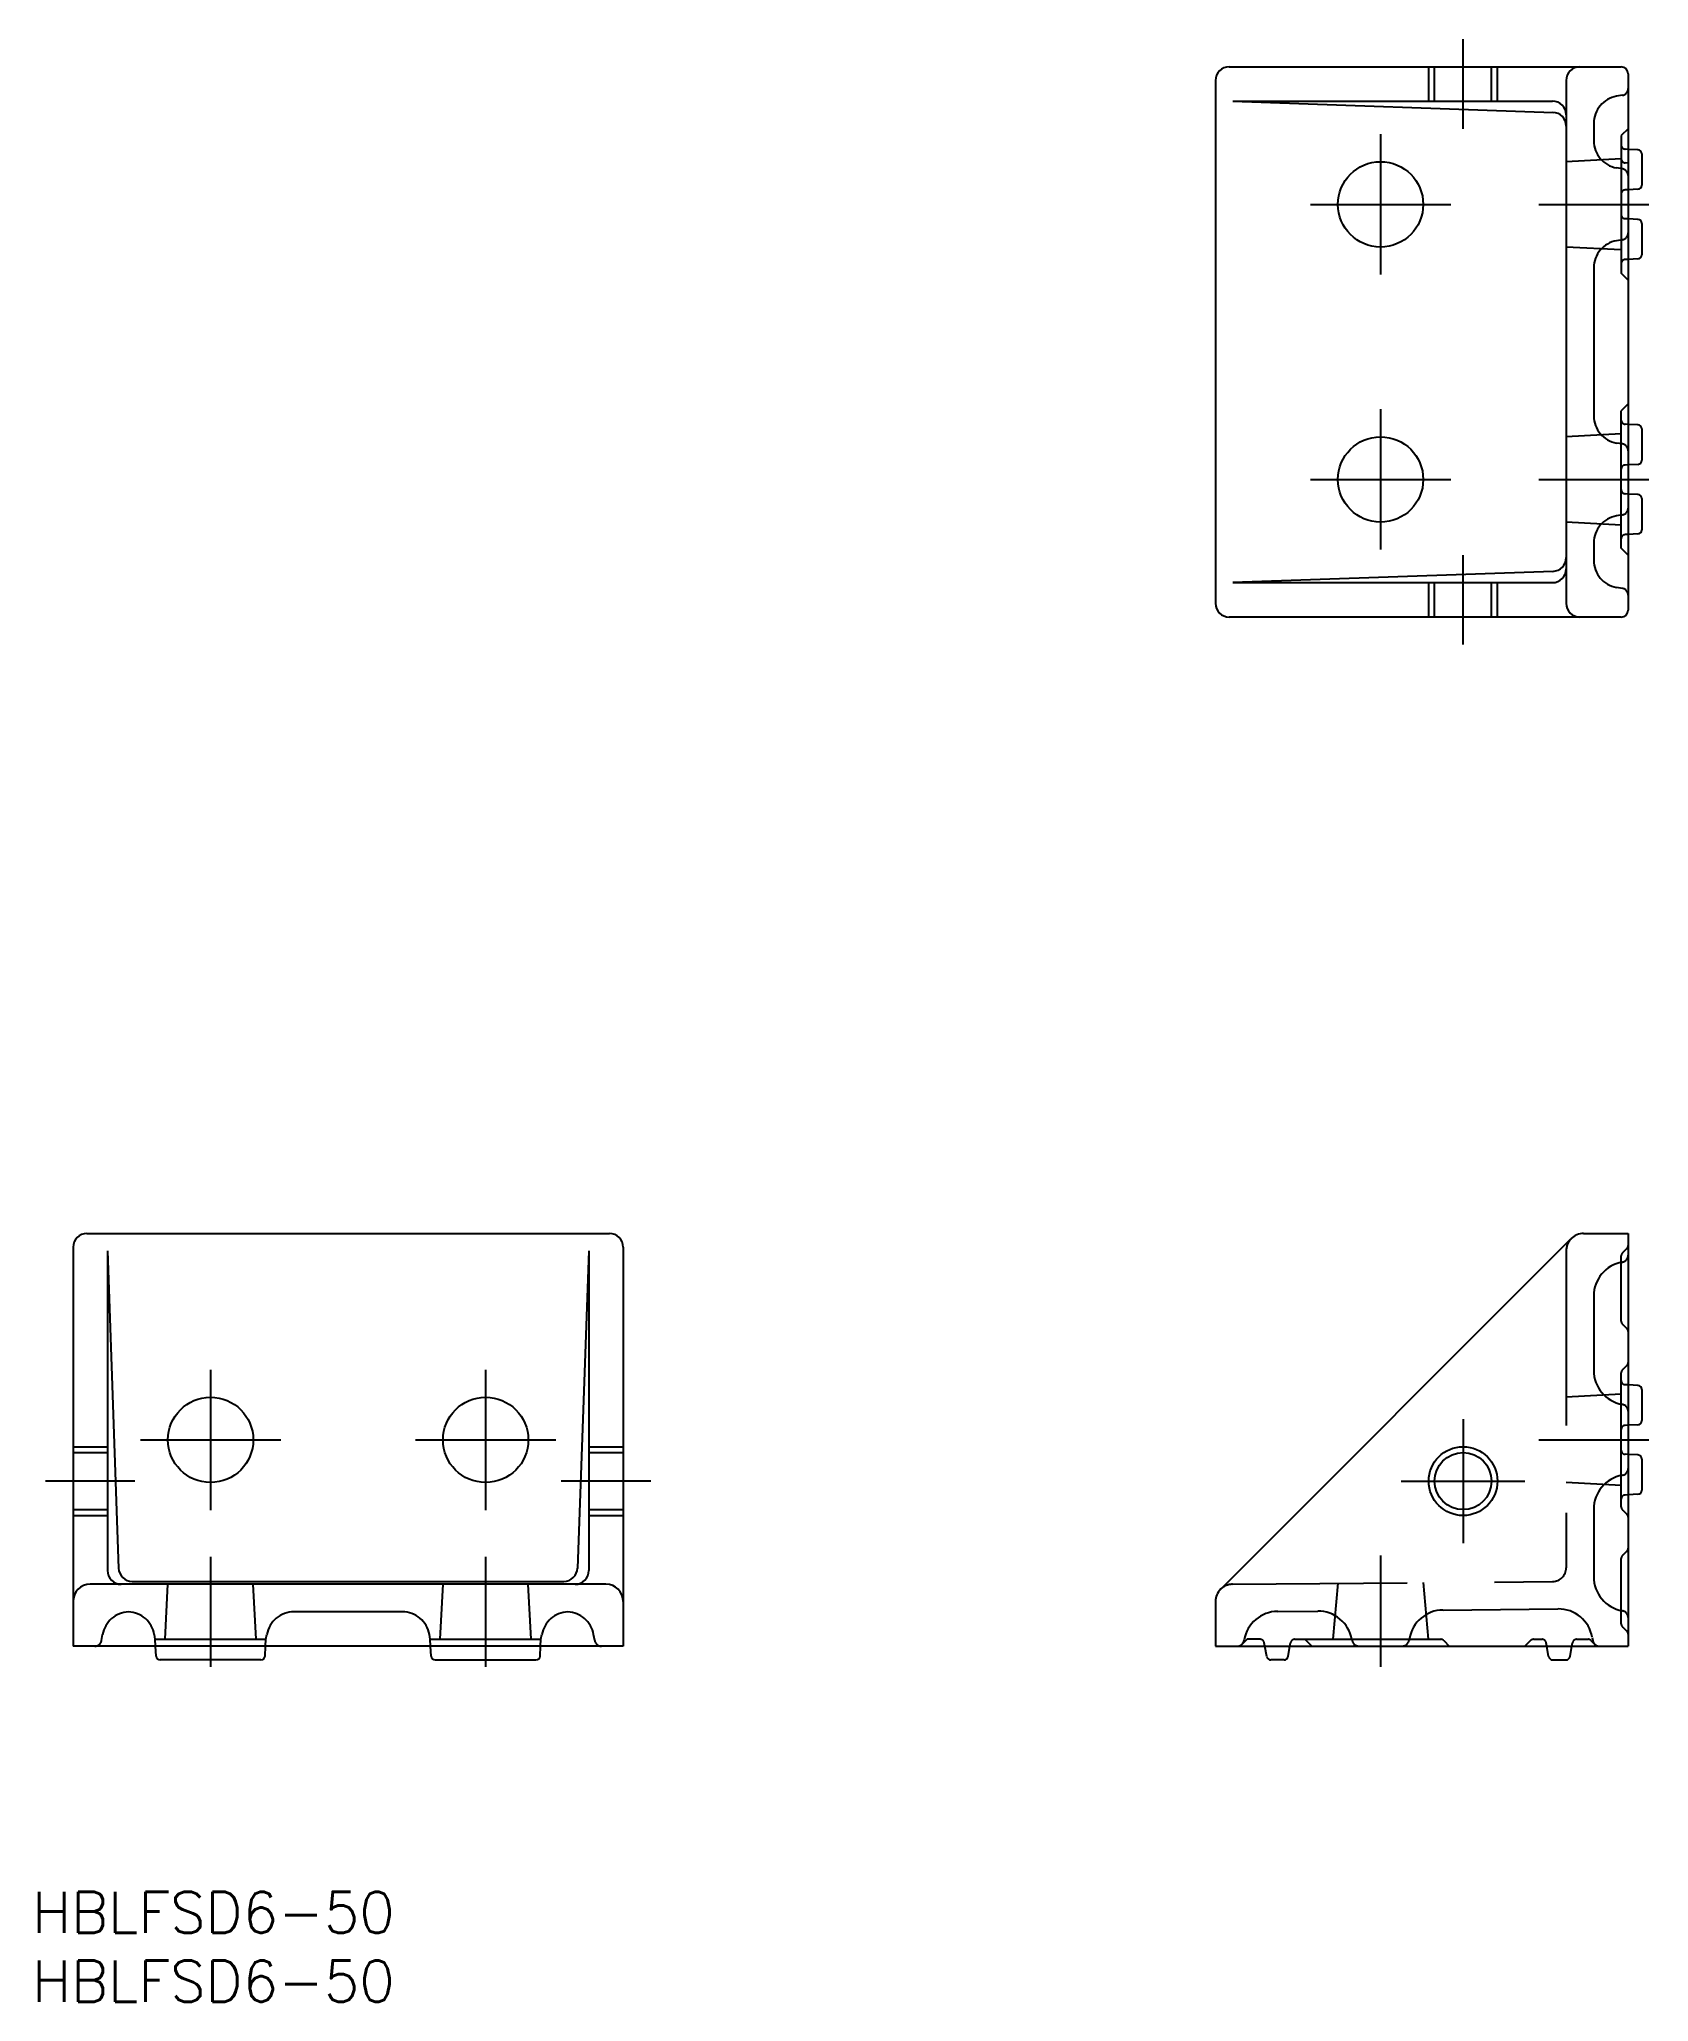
# Model space of a CAD drawing. Extents: x -116 to 2, y -26 to 117.
import ezdxf

# ---------------------------------------------------------------- set-up
doc = ezdxf.new("R2010")
doc.units = 0
doc.linetypes.add('CENTER', pattern=[50.8, 31.75, -6.35, 6.35, -6.35])
doc.linetypes.add('DASHED', pattern=[19.05, 12.7, -6.35])
doc.layers.get('0').update_dxf_attribs({"linetype": 'CONTINUOUS'})
doc.layers.add('CENTER', color=1, linetype='CONTINUOUS')
doc.styles.get("Standard").update_dxf_attribs({"font": 'txt.shx', "height": 3, "bigfont": 'bigfont.shx'})

# ---------------------------------------------------------------- blocks, each defined once
blk = doc.blocks.new('*U2')
at = {"color": 7, "linetype": 'CONTINUOUS'}
blk.add_text('HBLFSD6-50', height=3, dxfattribs=at).set_placement((-116.04, -20.85))
blk = doc.blocks.new('*U3')
at = {"color": 7, "linetype": 'CONTINUOUS'}
blk.add_text('HBLFSD6-50', height=3, dxfattribs=at).set_placement((-116.04, -25.85))

msp = doc.modelspace()

# ---------------------------------------------------------------- linework, layer by layer
at = {"color": 7, "linetype": 'CONTINUOUS'}
for p, q in [((-29, 114.82), (-0.5, 114.82)), ((0, 114.32), (0, 75.32)), ((-30, 113.82), (-30, 75.82)), ((-4.5, 113.82), (-4.5, 75.82)), ((-28.75, 112.32), (-5.46, 111.51)), ((-28.75, 112.32), (-5.5, 112.32)), ((0.72, 108.79), (0, 108.82)), ((1, 108.49), (1, 106.22)), ((0.72, 105.92), (0, 105.88)), ((0.72, 103.73), (0, 103.76)), ((1, 103.43), (1, 101.16)), ((0.72, 100.86), (0, 100.82)), ((0.72, 88.79), (0, 88.82)), ((1, 88.49), (1, 86.22)), ((0.72, 85.92), (0, 85.88)), ((0.72, 83.73), (0, 83.76)), ((1, 83.43), (1, 81.16)), ((0.72, 80.86), (0, 80.82)), ((-5.46, 78.14), (-28.75, 77.32)), ((-28.75, 77.32), (-5.5, 77.32)), ((-0.5, 74.82), (-29, 74.82)), ((-112.07, 30), (-74.07, 30)), ((-3.25, 30), (0, 30)), ((0, 30), (0, 0)), ((-113.07, 29), (-113.07, 0)), ((-110.57, 28.75), (-110.57, 5.5)), ((-110.57, 28.75), (-109.76, 5.65)), ((-75.57, 28.75), (-76.39, 5.65)), ((-75.57, 28.75), (-75.57, 5.5)), ((-73.07, 29), (-73.07, 0)), ((-29.63, 4.13), (-4.13, 29.63)), ((0.72, 18.96), (0, 19)), ((1, 18.66), (1, 16.4)), ((0.72, 16.1), (0, 16.06)), ((0.72, 13.9), (0, 13.94)), ((1, 13.6), (1, 11.34)), ((0.72, 11.04), (0, 11)), ((-74.32, 4.5), (-111.82, 4.5)), ((-108.76, 4.71), (-77.39, 4.71)), ((-30, 3.25), (-30, 0)), ((-73.07, 0), (-113.07, 0)), ((-107.03, -0.72), (-107.07, 0)), ((-99.11, -0.72), (-99.07, 0)), ((-87.03, -0.72), (-87.07, 0)), ((-79.11, -0.72), (-79.07, 0)), ((-30, 0), (0, 0)), ((-26.28, -0.75), (-26.41, 0)), ((-24.72, -0.75), (-24.59, 0)), ((-5.78, -0.75), (-5.91, 0)), ((-4.22, -0.75), (-4.09, 0)), ((-99.41, -1), (-106.73, -1)), ((-86.73, -1), (-79.41, -1)), ((-25.02, -1), (-25.98, -1)), ((-5.48, -1), (-4.52, -1))]:
    msp.add_line(p, q, dxfattribs=at)
at = {"color": 3, "linetype": 'DASHED'}
for p, q in [((-14.5, 112.32), (-14.5, 114.82)), ((-14.07, 112.32), (-14.07, 114.82)), ((-9.93, 112.32), (-9.93, 114.82)), ((-9.5, 112.32), (-9.5, 114.82)), ((-0.41, 112.75), (-0.85, 112.68)), ((-2.5, 110.71), (-2.5, 109.44)), ((0, 110.32), (-0.5, 109.82)), ((-0.5, 109.82), (-0.5, 99.82)), ((0, 108.82), (-0.22, 108.84)), ((-0.5, 108.13), (-4.5, 107.92)), ((-0.41, 107.4), (-0.85, 107.47)), ((0, 107.82), (-0.22, 107.84)), ((0, 105.88), (-0.22, 105.87)), ((0, 103.76), (-0.22, 103.78)), ((-0.5, 101.51), (-4.5, 101.72)), ((-0.41, 102.25), (-0.85, 102.18)), ((-2.5, 100.21), (-2.5, 89.44)), ((0, 100.82), (-0.22, 100.81)), ((0, 99.32), (-0.5, 99.82)), ((0, 90.32), (-0.5, 89.82)), ((-0.5, 79.82), (-0.5, 89.82)), ((0, 88.82), (-0.22, 88.84)), ((-0.5, 88.13), (-4.5, 87.92)), ((-0.41, 87.4), (-0.85, 87.47)), ((0, 85.88), (-0.22, 85.87)), ((0, 83.76), (-0.22, 83.78)), ((-0.5, 81.51), (-4.5, 81.72)), ((-0.41, 82.25), (-0.85, 82.18)), ((-2.5, 80.21), (-2.5, 78.94)), ((0, 80.82), (-0.22, 80.81)), ((0, 79.32), (-0.5, 79.82)), ((-14.5, 74.82), (-14.5, 77.32)), ((-14.07, 74.82), (-14.07, 77.32)), ((-9.93, 74.82), (-9.93, 77.32)), ((-9.5, 74.82), (-9.5, 77.32)), ((-0.41, 76.9), (-0.85, 76.97)), ((-4.5, 28.75), (-4.5, 5.7)), ((-0.09, 28.91), (-0.41, 28.59)), ((-0.5, 23.62), (-0.5, 28.38)), ((-0.43, 27.92), (-0.41, 27.93)), ((-2.5, 25.46), (-2.5, 20.04)), ((-0.41, 23.41), (-0.09, 23.09)), ((-0.09, 20.41), (-0.41, 20.09)), ((-0.5, 10.12), (-0.5, 19.88)), ((0, 19), (-0.22, 19.01)), ((-0.5, 18.31), (-4.5, 18.1)), ((-0.41, 17.57), (-0.43, 17.58)), ((0, 16.06), (-0.22, 16.05)), ((-113.07, 14.5), (-110.57, 14.5)), ((-75.57, 14.5), (-73.07, 14.5)), ((-113.07, 14.07), (-110.57, 14.07)), ((-75.57, 14.07), (-73.07, 14.07)), ((0, 13.94), (-0.22, 13.95)), ((-0.5, 11.69), (-4.5, 11.9)), ((-0.41, 12.43), (-0.43, 12.42)), ((0, 11), (-0.22, 10.99)), ((-113.07, 9.93), (-110.57, 9.93)), ((-113.07, 9.5), (-110.57, 9.5)), ((-75.57, 9.93), (-73.07, 9.93)), ((-75.57, 9.5), (-73.07, 9.5)), ((-2.5, 9.96), (-2.5, 5.04)), ((-0.41, 9.91), (-0.09, 9.59)), ((-0.5, 1.62), (-0.5, 6.38)), ((-0.41, 6.59), (-0.09, 6.91)), ((-106.38, 0.5), (-106.17, 4.5)), ((-99.76, 0.5), (-99.97, 4.5)), ((-86.38, 0.5), (-86.17, 4.5)), ((-79.76, 0.5), (-79.97, 4.5)), ((-28.76, 4.5), (-5.49, 4.7)), ((-21.1, 4.57), (-21.46, 0.5)), ((-14.9, 4.62), (-14.54, 0.5)), ((-89.13, 2.5), (-97.01, 2.5)), ((-25.48, 2.53), (-22.57, 2.55)), ((-13.46, 2.63), (-5.1, 2.71)), ((-0.43, 2.58), (-0.41, 2.57)), ((-111, 0.41), (-110.92, 0.85)), ((-107.1, 0.5), (-107.16, 0.85)), ((-107.07, 0), (-107.1, 0.5)), ((-107.1, 0.5), (-99.05, 0.5)), ((-99.07, 0), (-99.05, 0.5)), ((-99.05, 0.5), (-98.98, 0.85)), ((-87.1, 0.5), (-87.16, 0.85)), ((-87.07, 0), (-87.1, 0.5)), ((-87.1, 0.5), (-79.05, 0.5)), ((-79.07, 0), (-79.05, 0.5)), ((-79.05, 0.5), (-78.98, 0.85)), ((-75.14, 0.41), (-75.22, 0.85)), ((-27.71, 0.5), (-28.08, 0.13)), ((-27.92, 0.46), (-27.93, 0.41)), ((-26.75, 0.5), (-27.71, 0.5)), ((-26.41, 0), (-26.46, 0.25)), ((-24.59, 0), (-24.54, 0.25)), ((-24.25, 0.5), (-13.62, 0.5)), ((-23.5, 0.5), (-23, 0)), ((-20.08, 0.49), (-20.07, 0.43)), ((-15.9, 0.57), (-15.93, 0.42)), ((-13.41, 0.41), (-13.01, 0.01)), ((-7.09, 0.41), (-7.5, 0)), ((-6.88, 0.5), (-6.25, 0.5)), ((-5.91, 0), (-5.96, 0.25)), ((-4.09, 0), (-4.04, 0.25)), ((-3.75, 0.5), (-2.91, 0.5)), ((-2.7, 0.41), (-2.42, 0.13)), ((-2.61, 0.64), (-2.57, 0.41)), ((-0.41, 1.41), (-0.09, 1.09))]:
    msp.add_line(p, q, dxfattribs=at)
at = {"color": 7, "linetype": 'CONTINUOUS'}
for centre, radius in [((-18, 104.82), 3.1), ((-18, 84.82), 3.1), ((-103.07, 15), 3.1), ((-83.07, 15), 3.1), ((-12, 12), 2.07)]:
    msp.add_circle(centre, radius, dxfattribs=at)
at = {"color": 3, "linetype": 'CONTINUOUS'}
msp.add_circle((-12, 12), 2.5, dxfattribs=at)
at = {"color": 7, "linetype": 'CONTINUOUS'}
for centre, radius, start, end in [((-29, 113.82), 1, 90, 180), ((-3.5, 113.82), 1, 90, 180), ((-0.5, 114.32), 0.5, 0, 90), ((-5.5, 111.32), 1, 0, 90), ((-5.5, 110.51), 1, 0, 87.992), ((0.7, 108.49), 0.3, 0, 87), ((0.7, 106.22), 0.3, 273, 0), ((0.7, 103.43), 0.3, 0, 87), ((0.7, 101.16), 0.3, 273, 360), ((0.7, 88.49), 0.3, 0, 87), ((0.7, 86.22), 0.3, 273, 0), ((0.7, 83.43), 0.3, 0, 87), ((0.7, 81.16), 0.3, 273, 360), ((-5.5, 79.14), 1, 272.0086, 0), ((-5.5, 78.32), 1, 270, 0), ((-29, 75.82), 1, 180, 270), ((-3.5, 75.82), 1, 180, 270), ((-0.5, 75.32), 0.5, 270, 0), ((-112.07, 29), 1, 90, 180), ((-74.07, 29), 1, 0, 90), ((-3.25, 28.75), 1.25, 90, 135), ((0.7, 18.66), 0.3, 0, 87), ((0.7, 16.4), 0.3, 273, 0), ((0.7, 13.6), 0.3, 0, 87), ((0.7, 11.34), 0.3, 273, 360), ((-111.82, 3.25), 1.25, 90, 180), ((-109.57, 5.5), 1, 180, 270), ((-108.76, 5.71), 1, 182.022, 270), ((-77.39, 5.71), 1, 270, 357.9786), ((-76.57, 5.5), 1, 270, 0), ((-74.32, 3.25), 1.25, 0, 90), ((-28.75, 3.25), 1.25, 135, 180), ((-106.73, -0.7), 0.3, 183, 270), ((-99.41, -0.7), 0.3, 270, 357), ((-86.73, -0.7), 0.3, 183, 270), ((-79.41, -0.7), 0.3, 270, 357), ((-25.98, -0.7), 0.3, 190, 270), ((-25.02, -0.7), 0.3, 270, 350), ((-5.48, -0.7), 0.3, 190, 270), ((-4.52, -0.7), 0.3, 270, 350)]:
    msp.add_arc(centre, radius, start, end, dxfattribs=at)
at = {"color": 3, "linetype": 'DASHED'}
for centre, radius, start, end in [((-0.5, 113.24), 0.5, 280, 0), ((-0.5, 110.71), 2, 100, 180), ((-0.5, 109.44), 2, 180, 260), ((-0.2, 109.14), 0.3, 180, 267), ((-0.2, 108.14), 0.3, 180, 267), ((-0.5, 106.91), 0.5, 360, 80), ((-0.2, 105.57), 0.3, 93, 180), ((-0.2, 104.08), 0.3, 180, 267), ((-0.5, 102.74), 0.5, 280, 0), ((-0.5, 100.21), 2, 100, 180), ((-0.2, 100.51), 0.3, 93, 180), ((-0.5, 89.44), 2, 180, 260), ((-0.2, 89.14), 0.3, 180, 267), ((-0.5, 86.91), 0.5, 360, 80), ((-0.2, 85.57), 0.3, 93, 180), ((-0.2, 84.08), 0.3, 180, 267), ((-0.5, 80.21), 2, 100, 180), ((-0.5, 82.74), 0.5, 280, 0), ((-0.2, 80.51), 0.3, 93, 180), ((-0.5, 78.94), 2, 180, 260), ((-0.5, 76.41), 0.5, 360, 80), ((-3.25, 28.75), 1.25, 135, 180), ((-0.2, 28.38), 0.3, 135, 180), ((-0.3, 29.12), 0.3, 315, 0), ((0, 25.46), 2.5, 100, 180), ((-0.5, 28.42), 0.5, 280, 0), ((-0.2, 23.62), 0.3, 180, 225), ((-0.3, 22.88), 0.3, 0, 45), ((0, 20.04), 2.5, 180, 260), ((-0.2, 19.88), 0.3, 135, 180), ((-0.3, 20.62), 0.3, 315, 0), ((-0.2, 19.31), 0.3, 180, 267), ((-0.5, 17.08), 0.5, 0, 80), ((-0.2, 15.75), 0.3, 93, 180), ((-0.2, 14.25), 0.3, 180, 267), ((-0.5, 12.92), 0.5, 280, 0), ((0, 9.96), 2.5, 100, 180), ((-0.2, 10.69), 0.3, 93, 180), ((-0.2, 10.12), 0.3, 180, 225), ((-0.3, 9.38), 0.3, 0, 45), ((-0.2, 6.38), 0.3, 135, 180), ((-0.3, 7.12), 0.3, 315, 0), ((-28.75, 3.25), 1.25, 90.5, 135), ((-5.5, 5.7), 1, 270.5, 0), ((0, 5.04), 2.5, 180, 260), ((-108.95, 0.5), 2, 92.5229, 170), ((-109.13, 0.5), 2, 10, 87.4771), ((-97.01, 0.5), 2, 90, 170), ((-89.13, 0.5), 2, 10, 90), ((-77.01, 0.5), 2, 92.5229, 170), ((-77.19, 0.5), 2, 10, 87.4771), ((-25.46, 0.03), 2.5, 90.5, 170), ((-22.55, 0.05), 2.5, 10, 90.5), ((-13.44, 0.13), 2.5, 90.5, 170), ((-5.07, 0.21), 2.5, 10, 90.5), ((-0.2, 1.62), 0.3, 180, 225), ((-0.5, 2.08), 0.5, 0, 80), ((-111.49, 0.5), 0.5, 270, 350), ((-74.65, 0.5), 0.5, 190, 270), ((-28.42, 0.5), 0.5, 270, 350), ((-26.75, 0.2), 0.3, 10, 90), ((-24.25, 0.2), 0.3, 90, 170), ((-19.58, 0.51), 0.5, 190, 269.9461), ((-16.42, 0.51), 0.5, 269.9461, 350), ((-13.62, 0.2), 0.3, 45, 90), ((-6.88, 0.2), 0.3, 90, 134.9143), ((-6.25, 0.2), 0.3, 10, 90), ((-3.75, 0.2), 0.3, 90, 170), ((-2.91, 0.2), 0.3, 45, 90), ((-2.08, 0.5), 0.5, 190, 270), ((-0.3, 0.88), 0.3, 0, 45)]:
    msp.add_arc(centre, radius, start, end, dxfattribs=at)
at = {"layer": 'CENTER', "color": 1, "linetype": 'CENTER'}
for p, q in [((-12, 110.32), (-12, 116.82)), ((-18, 109.92), (-18, 99.72)), ((-23.1, 104.82), (-12.9, 104.82)), ((-6.5, 104.82), (1.5, 104.82)), ((-18, 89.92), (-18, 79.72)), ((-23.1, 84.82), (-12.9, 84.82)), ((-6.5, 84.82), (1.5, 84.82)), ((-12, 72.82), (-12, 79.32)), ((-103.07, 20.1), (-103.07, 9.9)), ((-83.07, 20.1), (-83.07, 9.9)), ((-12, 16.5), (-12, 7.5)), ((-108.17, 15), (-97.97, 15)), ((-88.17, 15), (-77.97, 15)), ((-6.5, 15), (1.5, 15)), ((-108.57, 12), (-115.07, 12)), ((-71.07, 12), (-77.57, 12)), ((-16.5, 12), (-7.5, 12)), ((-103.07, 6.5), (-103.07, -1.5)), ((-83.07, 6.5), (-83.07, -1.5)), ((-18, 6.59), (-18, -1.5))]:
    msp.add_line(p, q, dxfattribs=at)

# ---------------------------------------------------------------- block references
at = {"color": 7, "linetype": 'CONTINUOUS'}
for name in ['*U2', '*U3']:
    msp.add_blockref(name, (0, 0), dxfattribs=at)

doc.saveas('drawing.dxf')
